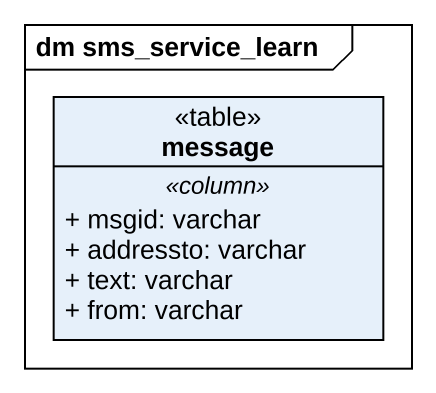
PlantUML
@startuml
mainframe dm sms_service_learn
hide circle
hide empty members
skinparam classAttributeIconSize 0
class message <<table>> {
  .. <<column>> ..
  + msgid: varchar
  + addressto: varchar
  + text: varchar
  + from: varchar
}
@enduml
